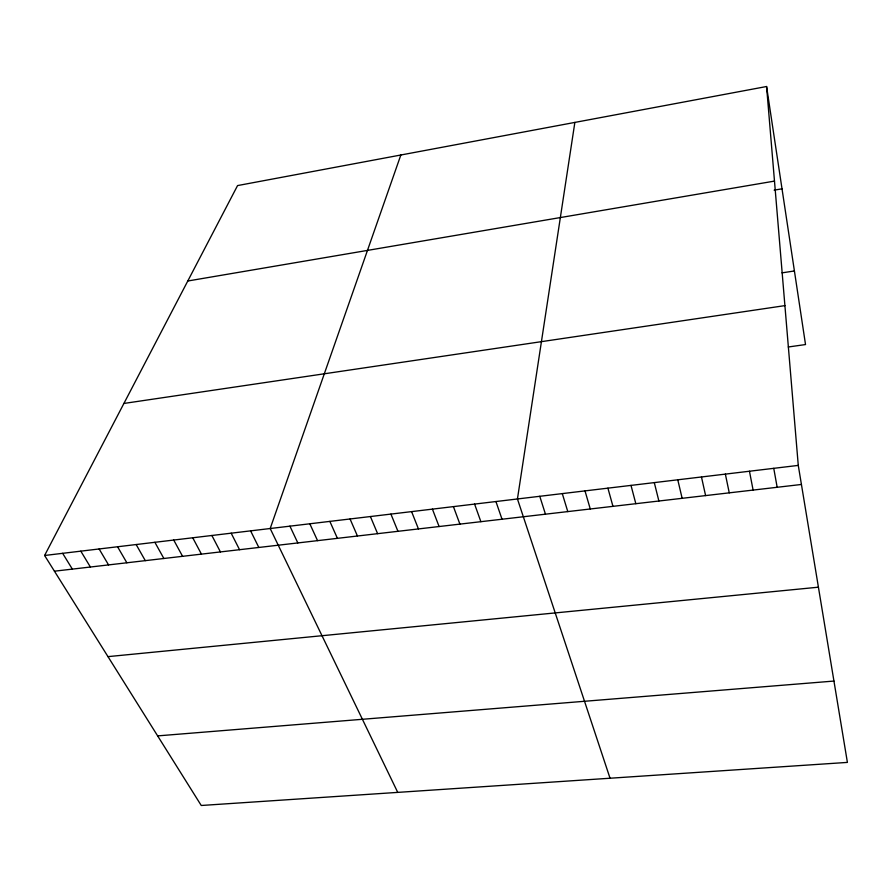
<?xml version="1.0" encoding="UTF-8"?>
<svg xmlns="http://www.w3.org/2000/svg" width="892" height="892" viewBox="0 0 892 892"><rect width="100%" height="100%" fill="white"/><g stroke="black" fill="none" stroke-linecap="round" stroke-linejoin="round"><path stroke-width="1.34" d="M574.861 122.416L517.438 498.962L610.039 778.237M400.842 155.007L270.187 528.521L397.743 792.386M766.574 86.513L798.273 465.401L847.4 762.404L201.246 805.487L44.6 555.482L237.562 185.581L766.574 86.513L805.521 344.557L788.272 346.988M187.788 281.002L774.49 181.098M774.144 190.152L782.016 188.825M782.016 272.863L794.415 270.956M123.91 403.452L784.904 305.622M44.6 555.482L798.273 465.401M54.445 571.192L801.429 484.467M107.977 656.635L818.421 587.192M157.639 735.889L833.942 681.064M62.641 553.33L72.352 569.118M80.815 551.156L90.393 567.022M99.124 548.97L108.556 564.915M117.566 546.763L126.865 562.785M136.153 544.544L145.296 560.644M154.874 542.303L163.872 558.492M173.728 540.05L182.581 556.318M192.739 537.776L201.436 554.133M211.883 535.49L220.424 551.925M231.173 533.182L239.558 549.706M250.607 530.863L258.836 547.465M289.922 526.157L297.828 542.938M309.814 523.782L317.552 540.652M329.85 521.385L337.421 538.344M350.054 518.977L357.447 536.014M370.403 516.546L377.617 533.672M390.919 514.093L397.955 531.309M411.591 511.618L418.448 528.934M432.419 509.131L439.098 526.536M453.426 506.623L459.904 524.117M474.589 504.091L480.888 521.686M495.93 501.538L502.029 519.233M539.772 496.298L545.458 514.182M562.294 493.611L567.78 511.595M585.007 490.89L590.27 508.986M607.909 488.158L612.96 506.355M631.001 485.393L635.829 503.69M654.293 482.605L658.887 501.014M677.775 479.796L682.146 498.316M701.469 476.975L705.605 495.595M725.363 474.109L729.255 492.841M749.458 471.232L753.104 490.076M773.754 468.333L777.166 487.288"/></g></svg>
